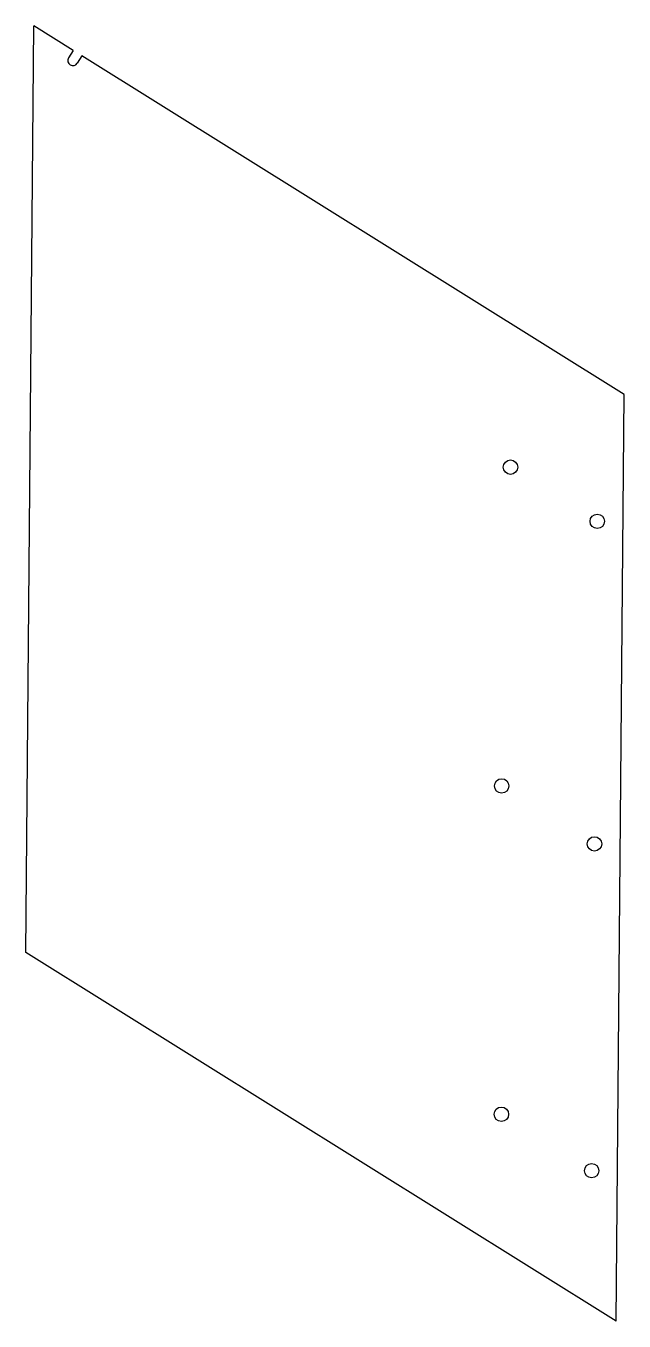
# Model space of a CAD drawing. Header units: metres. Extents: x 716 to 1879, y -1996 to 524.
import ezdxf

# ---------------------------------------------------------------- set-up
doc = ezdxf.new("R2010")
doc.units = ezdxf.units.M

msp = doc.modelspace()

# ---------------------------------------------------------------- linework, layer by layer
for p, q in [((715.9, -1279), (731.5, 523.7)), ((807.8, 476), (731.5, 523.7)), ((807.8, 476), (798.8, 461.6)), ((824.8, 465.4), (815.7, 451)), ((1878.7, -193.1), (824.8, 465.4)), ((1863.1, -1995.8), (1878.7, -193.1)), ((1863.1, -1995.8), (715.9, -1279))]:
    msp.add_line(p, q)
for centre in [(1657.9, -334.7), (1826.5, -440), (1640.7, -954.8), (1821.1, -1067.5), (1640.2, -1593.5), (1815.6, -1703.2)]:
    msp.add_circle(centre, 14)
msp.add_arc((807.3, 456.3), 10, 148, 328)

doc.saveas('drawing.dxf')
